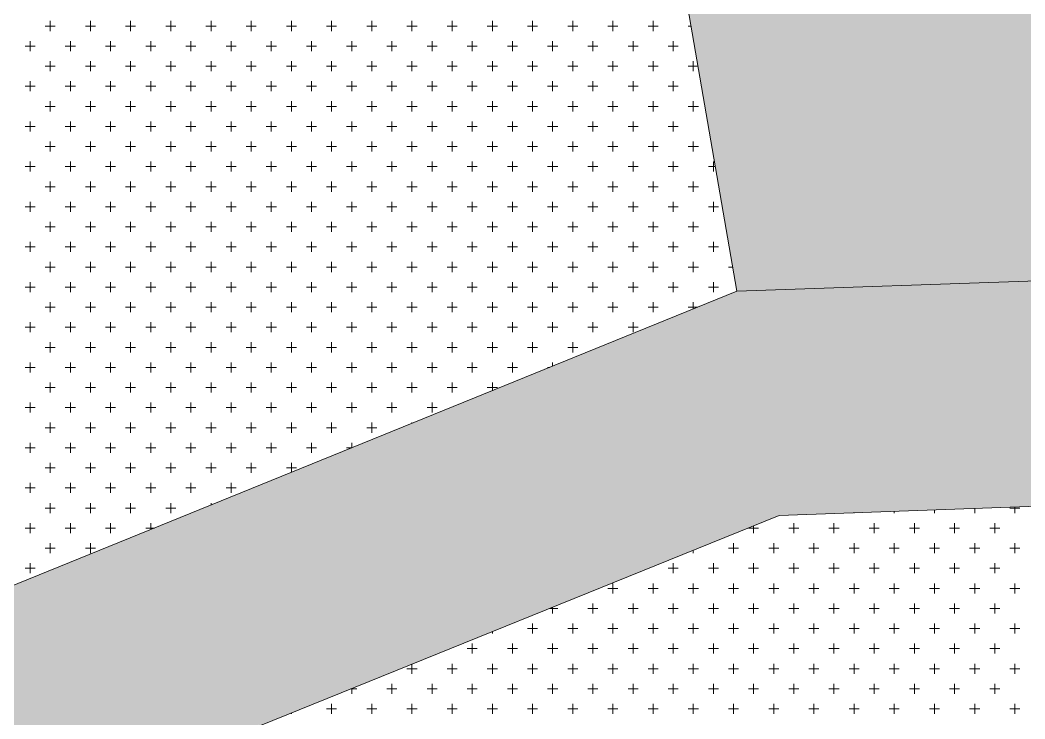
# Model space of a CAD drawing. Header units: metres. Extents: x 476631 to 477421, y 4483749 to 4484052.
# Drawn here: x 477007.4 to 477039.15, y 4483958.2 to 4483980.3 of the extents above; entities that cross this region are included whole.
import ezdxf

# ---------------------------------------------------------------- set-up
doc = ezdxf.new("R2010")
doc.units = ezdxf.units.M
for name, color, linetype, lineweight in [('M2', 1, 'Continuous', 25), ('PL_PARK', 97, 'Continuous', 0), ('serbest', 10, 'Continuous', 0), ('TK_PARSEL', 1, 'Continuous', 0)]:
    doc.layers.add(name, color=color, linetype=linetype, lineweight=lineweight)

msp = doc.modelspace()

# ---------------------------------------------------------------- hatches: boundary and pattern name
at = {"layer": 'M2', "true_color": 0x636466}
h = msp.add_hatch(color=251, dxfattribs=at)
h.dxf.hatch_style = 1
h.paths.add_polyline_path([(477031.384, 4483964.635), (477031.844, 4483964.821), (477030.046, 4483971.722), (476987.383, 4483954.37), (476978.377, 4483951.865), (476979.215, 4483944.832), (476981.257, 4483945.4), (476989.647, 4483947.735), (476992.703, 4483948.977), (477003.816, 4483953.497), (477014.913, 4483958.01), (477014.929, 4483958.017), (477014.944, 4483957.978)])
at = {"layer": 'serbest'}
h = msp.add_hatch(color=2, dxfattribs=at)
h.dxf.hatch_style = 1
h.paths.add_polyline_path([(477041.219, 4483996.02), (477025.988, 4483995.208), (477030.045, 4483971.722), (477042.04, 4483972.136)])
at = {"layer": 'serbest', "true_color": 0x636466}
h = msp.add_hatch(color=251, dxfattribs=at)
h.dxf.hatch_style = 1
h.paths.add_polyline_path([(477094.763, 4483973.947), (477090.012, 4483973.784), (477078.019, 4483973.371), (477066.026, 4483972.959), (477054.033, 4483972.546), (477042.04, 4483972.134), (477030.046, 4483971.722), (477031.844, 4483964.821), (477031.384, 4483964.635), (477092.721, 4483966.873)])

# ---------------------------------------------------------------- linework, layer by layer
at = {"layer": 'PL_PARK', "color": 3}
for p, q in [((477025.988, 4483995.208), (477030.045, 4483971.722)), ((477030.045, 4483971.722), (476987.383, 4483954.37)), ((477031.384, 4483964.635), (477092.721, 4483966.873)), ((477014.944, 4483957.978), (477031.384, 4483964.635))]:
    msp.add_line(p, q, dxfattribs=at)
at = {"layer": 'PL_PARK', "color": 3, "linetype": 'Continuous'}
for p, q in [((477008.19, 4483980.11), (477008.508, 4483980.11)), ((477008.349, 4483979.951), (477008.349, 4483980.269)), ((477009.46, 4483980.11), (477009.778, 4483980.11)), ((477009.619, 4483979.951), (477009.619, 4483980.269)), ((477010.73, 4483980.11), (477011.048, 4483980.11)), ((477010.889, 4483979.951), (477010.889, 4483980.269)), ((477012, 4483980.11), (477012.318, 4483980.11)), ((477012.159, 4483979.951), (477012.159, 4483980.269)), ((477013.27, 4483980.11), (477013.588, 4483980.11)), ((477013.429, 4483979.951), (477013.429, 4483980.269)), ((477014.54, 4483980.11), (477014.858, 4483980.11)), ((477014.699, 4483979.951), (477014.699, 4483980.269)), ((477015.81, 4483980.11), (477016.128, 4483980.11)), ((477015.969, 4483979.951), (477015.969, 4483980.269)), ((477017.08, 4483980.11), (477017.398, 4483980.11)), ((477017.239, 4483979.951), (477017.239, 4483980.269)), ((477018.35, 4483980.11), (477018.668, 4483980.11)), ((477018.509, 4483979.951), (477018.509, 4483980.269)), ((477019.62, 4483980.11), (477019.938, 4483980.11)), ((477019.779, 4483979.951), (477019.779, 4483980.269)), ((477020.89, 4483980.11), (477021.208, 4483980.11)), ((477021.049, 4483979.951), (477021.049, 4483980.269)), ((477022.16, 4483980.11), (477022.478, 4483980.11)), ((477022.319, 4483979.951), (477022.319, 4483980.269)), ((477023.43, 4483980.11), (477023.748, 4483980.11)), ((477023.589, 4483979.951), (477023.589, 4483980.269)), ((477024.7, 4483980.11), (477025.018, 4483980.11)), ((477024.859, 4483979.951), (477024.859, 4483980.269)), ((477025.97, 4483980.11), (477026.287, 4483980.11)), ((477026.129, 4483979.951), (477026.129, 4483980.269)), ((477027.24, 4483980.11), (477027.558, 4483980.11)), ((477027.399, 4483979.951), (477027.399, 4483980.269)), ((477028.51, 4483980.11), (477028.596, 4483980.11)), ((477007.714, 4483979.316), (477007.714, 4483979.634)), ((477008.984, 4483979.316), (477008.984, 4483979.634)), ((477010.254, 4483979.316), (477010.254, 4483979.634)), ((477011.524, 4483979.316), (477011.524, 4483979.634)), ((477012.794, 4483979.316), (477012.794, 4483979.634)), ((477014.064, 4483979.316), (477014.064, 4483979.634)), ((477015.334, 4483979.316), (477015.334, 4483979.634)), ((477016.604, 4483979.316), (477016.604, 4483979.634)), ((477017.874, 4483979.316), (477017.874, 4483979.634)), ((477019.144, 4483979.316), (477019.144, 4483979.634)), ((477020.414, 4483979.316), (477020.414, 4483979.634)), ((477021.684, 4483979.316), (477021.684, 4483979.634)), ((477022.954, 4483979.316), (477022.954, 4483979.634)), ((477024.224, 4483979.316), (477024.224, 4483979.634)), ((477025.494, 4483979.316), (477025.494, 4483979.634)), ((477026.764, 4483979.316), (477026.764, 4483979.634)), ((477028.034, 4483979.316), (477028.034, 4483979.634)), ((477007.555, 4483979.475), (477007.873, 4483979.475)), ((477008.825, 4483979.475), (477009.143, 4483979.475)), ((477010.095, 4483979.475), (477010.413, 4483979.475)), ((477011.365, 4483979.475), (477011.683, 4483979.475)), ((477012.635, 4483979.475), (477012.953, 4483979.475)), ((477013.905, 4483979.475), (477014.223, 4483979.475)), ((477015.175, 4483979.475), (477015.493, 4483979.475)), ((477016.445, 4483979.475), (477016.763, 4483979.475)), ((477017.715, 4483979.475), (477018.033, 4483979.475)), ((477018.985, 4483979.475), (477019.303, 4483979.475)), ((477020.255, 4483979.475), (477020.573, 4483979.475)), ((477021.525, 4483979.475), (477021.843, 4483979.475)), ((477022.795, 4483979.475), (477023.112, 4483979.475)), ((477024.065, 4483979.475), (477024.383, 4483979.475)), ((477025.335, 4483979.475), (477025.653, 4483979.475)), ((477026.605, 4483979.475), (477026.922, 4483979.475)), ((477027.875, 4483979.475), (477028.193, 4483979.475)), ((477008.19, 4483978.84), (477008.508, 4483978.84)), ((477008.349, 4483978.681), (477008.349, 4483978.999)), ((477009.46, 4483978.84), (477009.778, 4483978.84)), ((477009.619, 4483978.681), (477009.619, 4483978.999)), ((477010.73, 4483978.84), (477011.048, 4483978.84)), ((477010.889, 4483978.681), (477010.889, 4483978.999)), ((477012, 4483978.84), (477012.318, 4483978.84)), ((477012.159, 4483978.681), (477012.159, 4483978.999)), ((477013.27, 4483978.84), (477013.588, 4483978.84)), ((477013.429, 4483978.681), (477013.429, 4483978.999)), ((477014.54, 4483978.84), (477014.858, 4483978.84)), ((477014.699, 4483978.681), (477014.699, 4483978.999)), ((477015.81, 4483978.84), (477016.128, 4483978.84)), ((477015.969, 4483978.681), (477015.969, 4483978.999)), ((477017.08, 4483978.84), (477017.398, 4483978.84)), ((477017.239, 4483978.681), (477017.239, 4483978.999)), ((477018.35, 4483978.84), (477018.668, 4483978.84)), ((477018.509, 4483978.681), (477018.509, 4483978.999)), ((477019.62, 4483978.84), (477019.938, 4483978.84)), ((477019.779, 4483978.681), (477019.779, 4483978.999)), ((477020.89, 4483978.84), (477021.208, 4483978.84)), ((477021.049, 4483978.681), (477021.049, 4483978.999)), ((477022.16, 4483978.84), (477022.478, 4483978.84)), ((477022.319, 4483978.681), (477022.319, 4483978.999)), ((477023.43, 4483978.84), (477023.748, 4483978.84)), ((477023.589, 4483978.681), (477023.589, 4483978.999)), ((477024.7, 4483978.84), (477025.018, 4483978.84)), ((477024.859, 4483978.681), (477024.859, 4483978.999)), ((477025.97, 4483978.84), (477026.287, 4483978.84)), ((477026.129, 4483978.681), (477026.129, 4483978.999)), ((477027.24, 4483978.84), (477027.558, 4483978.84)), ((477027.399, 4483978.681), (477027.399, 4483978.999)), ((477028.51, 4483978.84), (477028.816, 4483978.84)), ((477028.669, 4483978.681), (477028.669, 4483978.999)), ((477007.555, 4483978.205), (477007.873, 4483978.205)), ((477007.714, 4483978.046), (477007.714, 4483978.364)), ((477008.825, 4483978.205), (477009.143, 4483978.205)), ((477008.984, 4483978.046), (477008.984, 4483978.364)), ((477010.095, 4483978.205), (477010.413, 4483978.205)), ((477010.254, 4483978.046), (477010.254, 4483978.364)), ((477011.365, 4483978.205), (477011.683, 4483978.205)), ((477011.524, 4483978.046), (477011.524, 4483978.364)), ((477012.635, 4483978.205), (477012.953, 4483978.205)), ((477012.794, 4483978.046), (477012.794, 4483978.364)), ((477013.905, 4483978.205), (477014.223, 4483978.205)), ((477014.064, 4483978.046), (477014.064, 4483978.364)), ((477015.175, 4483978.205), (477015.493, 4483978.205)), ((477015.334, 4483978.046), (477015.334, 4483978.364)), ((477016.445, 4483978.205), (477016.763, 4483978.205)), ((477016.604, 4483978.046), (477016.604, 4483978.364)), ((477017.715, 4483978.205), (477018.033, 4483978.205)), ((477017.874, 4483978.046), (477017.874, 4483978.364)), ((477018.985, 4483978.205), (477019.303, 4483978.205)), ((477019.144, 4483978.046), (477019.144, 4483978.364)), ((477020.255, 4483978.205), (477020.573, 4483978.205)), ((477020.414, 4483978.046), (477020.414, 4483978.364)), ((477021.525, 4483978.205), (477021.843, 4483978.205)), ((477021.684, 4483978.046), (477021.684, 4483978.364)), ((477022.795, 4483978.205), (477023.112, 4483978.205)), ((477022.954, 4483978.046), (477022.954, 4483978.364)), ((477024.065, 4483978.205), (477024.383, 4483978.205)), ((477024.224, 4483978.046), (477024.224, 4483978.364)), ((477025.335, 4483978.205), (477025.653, 4483978.205)), ((477025.494, 4483978.046), (477025.494, 4483978.364)), ((477026.605, 4483978.205), (477026.922, 4483978.205)), ((477026.764, 4483978.046), (477026.764, 4483978.364)), ((477027.875, 4483978.205), (477028.193, 4483978.205)), ((477028.034, 4483978.046), (477028.034, 4483978.364)), ((477008.19, 4483977.57), (477008.508, 4483977.57)), ((477008.349, 4483977.411), (477008.349, 4483977.729)), ((477009.46, 4483977.57), (477009.778, 4483977.57)), ((477009.619, 4483977.411), (477009.619, 4483977.729)), ((477010.73, 4483977.57), (477011.048, 4483977.57)), ((477010.889, 4483977.411), (477010.889, 4483977.729)), ((477012, 4483977.57), (477012.318, 4483977.57)), ((477012.159, 4483977.411), (477012.159, 4483977.729)), ((477013.27, 4483977.57), (477013.588, 4483977.57)), ((477013.429, 4483977.411), (477013.429, 4483977.729)), ((477014.54, 4483977.57), (477014.858, 4483977.57)), ((477014.699, 4483977.411), (477014.699, 4483977.729)), ((477015.81, 4483977.57), (477016.128, 4483977.57)), ((477015.969, 4483977.411), (477015.969, 4483977.729)), ((477017.08, 4483977.57), (477017.398, 4483977.57)), ((477017.239, 4483977.411), (477017.239, 4483977.729)), ((477018.35, 4483977.57), (477018.668, 4483977.57)), ((477018.509, 4483977.411), (477018.509, 4483977.729)), ((477019.62, 4483977.57), (477019.938, 4483977.57)), ((477019.779, 4483977.411), (477019.779, 4483977.729)), ((477020.89, 4483977.57), (477021.208, 4483977.57)), ((477021.049, 4483977.411), (477021.049, 4483977.729)), ((477022.16, 4483977.57), (477022.478, 4483977.57)), ((477022.319, 4483977.411), (477022.319, 4483977.729)), ((477023.43, 4483977.57), (477023.748, 4483977.57)), ((477023.589, 4483977.411), (477023.589, 4483977.729)), ((477024.7, 4483977.57), (477025.018, 4483977.57)), ((477024.859, 4483977.411), (477024.859, 4483977.729)), ((477025.97, 4483977.57), (477026.287, 4483977.57)), ((477026.129, 4483977.411), (477026.129, 4483977.729)), ((477027.24, 4483977.57), (477027.558, 4483977.57)), ((477027.399, 4483977.411), (477027.399, 4483977.729)), ((477028.51, 4483977.57), (477028.828, 4483977.57)), ((477028.669, 4483977.411), (477028.669, 4483977.729)), ((477007.555, 4483976.935), (477007.873, 4483976.935)), ((477007.714, 4483976.776), (477007.714, 4483977.094)), ((477008.825, 4483976.935), (477009.143, 4483976.935)), ((477008.984, 4483976.776), (477008.984, 4483977.094)), ((477010.095, 4483976.935), (477010.413, 4483976.935)), ((477010.254, 4483976.776), (477010.254, 4483977.094)), ((477011.365, 4483976.935), (477011.683, 4483976.935)), ((477011.524, 4483976.776), (477011.524, 4483977.094)), ((477012.635, 4483976.935), (477012.953, 4483976.935)), ((477012.794, 4483976.776), (477012.794, 4483977.094)), ((477013.905, 4483976.935), (477014.223, 4483976.935)), ((477014.064, 4483976.776), (477014.064, 4483977.094)), ((477015.175, 4483976.935), (477015.493, 4483976.935)), ((477015.334, 4483976.776), (477015.334, 4483977.094)), ((477016.445, 4483976.935), (477016.763, 4483976.935)), ((477016.604, 4483976.776), (477016.604, 4483977.094)), ((477017.715, 4483976.935), (477018.033, 4483976.935)), ((477017.874, 4483976.776), (477017.874, 4483977.094)), ((477018.985, 4483976.935), (477019.303, 4483976.935)), ((477019.144, 4483976.776), (477019.144, 4483977.094)), ((477020.255, 4483976.935), (477020.573, 4483976.935)), ((477020.414, 4483976.776), (477020.414, 4483977.094)), ((477021.525, 4483976.935), (477021.843, 4483976.935)), ((477021.684, 4483976.776), (477021.684, 4483977.094)), ((477022.795, 4483976.935), (477023.112, 4483976.935)), ((477022.954, 4483976.776), (477022.954, 4483977.094)), ((477024.065, 4483976.935), (477024.383, 4483976.935)), ((477024.224, 4483976.776), (477024.224, 4483977.094)), ((477025.335, 4483976.935), (477025.653, 4483976.935)), ((477025.494, 4483976.776), (477025.494, 4483977.094)), ((477026.605, 4483976.935), (477026.922, 4483976.935)), ((477026.764, 4483976.776), (477026.764, 4483977.094)), ((477027.875, 4483976.935), (477028.193, 4483976.935)), ((477028.034, 4483976.776), (477028.034, 4483977.094)), ((477008.19, 4483976.3), (477008.508, 4483976.3)), ((477008.349, 4483976.141), (477008.349, 4483976.459)), ((477009.46, 4483976.3), (477009.778, 4483976.3)), ((477009.619, 4483976.141), (477009.619, 4483976.459)), ((477010.73, 4483976.3), (477011.048, 4483976.3)), ((477010.889, 4483976.141), (477010.889, 4483976.459)), ((477012, 4483976.3), (477012.318, 4483976.3)), ((477012.159, 4483976.141), (477012.159, 4483976.459)), ((477013.27, 4483976.3), (477013.588, 4483976.3)), ((477013.429, 4483976.141), (477013.429, 4483976.459)), ((477014.54, 4483976.3), (477014.858, 4483976.3)), ((477014.699, 4483976.141), (477014.699, 4483976.459)), ((477015.81, 4483976.3), (477016.128, 4483976.3)), ((477015.969, 4483976.141), (477015.969, 4483976.459)), ((477017.08, 4483976.3), (477017.398, 4483976.3)), ((477017.239, 4483976.141), (477017.239, 4483976.459)), ((477018.35, 4483976.3), (477018.668, 4483976.3)), ((477018.509, 4483976.141), (477018.509, 4483976.459)), ((477019.62, 4483976.3), (477019.938, 4483976.3)), ((477019.779, 4483976.141), (477019.779, 4483976.459)), ((477020.89, 4483976.3), (477021.208, 4483976.3)), ((477021.049, 4483976.141), (477021.049, 4483976.459)), ((477022.16, 4483976.3), (477022.478, 4483976.3)), ((477022.319, 4483976.141), (477022.319, 4483976.459)), ((477023.43, 4483976.3), (477023.748, 4483976.3)), ((477023.589, 4483976.141), (477023.589, 4483976.459)), ((477024.7, 4483976.3), (477025.018, 4483976.3)), ((477024.859, 4483976.141), (477024.859, 4483976.459)), ((477025.97, 4483976.3), (477026.287, 4483976.3)), ((477026.129, 4483976.141), (477026.129, 4483976.459)), ((477027.24, 4483976.3), (477027.558, 4483976.3)), ((477027.399, 4483976.141), (477027.399, 4483976.459)), ((477028.51, 4483976.3), (477028.828, 4483976.3)), ((477028.669, 4483976.141), (477028.669, 4483976.459)), ((477007.555, 4483975.665), (477007.873, 4483975.665)), ((477007.714, 4483975.506), (477007.714, 4483975.824)), ((477008.825, 4483975.665), (477009.143, 4483975.665)), ((477008.984, 4483975.506), (477008.984, 4483975.824)), ((477010.095, 4483975.665), (477010.413, 4483975.665)), ((477010.254, 4483975.506), (477010.254, 4483975.824)), ((477011.365, 4483975.665), (477011.683, 4483975.665)), ((477011.524, 4483975.506), (477011.524, 4483975.824)), ((477012.635, 4483975.665), (477012.953, 4483975.665)), ((477012.794, 4483975.506), (477012.794, 4483975.824)), ((477013.905, 4483975.665), (477014.223, 4483975.665)), ((477014.064, 4483975.506), (477014.064, 4483975.824)), ((477015.175, 4483975.665), (477015.493, 4483975.665)), ((477015.334, 4483975.506), (477015.334, 4483975.824)), ((477016.445, 4483975.665), (477016.763, 4483975.665)), ((477016.604, 4483975.506), (477016.604, 4483975.824)), ((477017.715, 4483975.665), (477018.033, 4483975.665)), ((477017.874, 4483975.506), (477017.874, 4483975.824)), ((477018.985, 4483975.665), (477019.303, 4483975.665)), ((477019.144, 4483975.506), (477019.144, 4483975.824)), ((477020.255, 4483975.665), (477020.573, 4483975.665)), ((477020.414, 4483975.506), (477020.414, 4483975.824)), ((477021.525, 4483975.665), (477021.843, 4483975.665)), ((477021.684, 4483975.506), (477021.684, 4483975.824)), ((477022.795, 4483975.665), (477023.112, 4483975.665)), ((477022.954, 4483975.506), (477022.954, 4483975.824)), ((477024.065, 4483975.665), (477024.383, 4483975.665)), ((477024.224, 4483975.506), (477024.224, 4483975.824)), ((477025.335, 4483975.665), (477025.653, 4483975.665)), ((477025.494, 4483975.506), (477025.494, 4483975.824)), ((477026.605, 4483975.665), (477026.922, 4483975.665)), ((477026.764, 4483975.506), (477026.764, 4483975.824)), ((477027.875, 4483975.665), (477028.193, 4483975.665)), ((477028.034, 4483975.506), (477028.034, 4483975.824)), ((477029.145, 4483975.665), (477029.364, 4483975.665)), ((477029.304, 4483975.506), (477029.304, 4483975.824)), ((477008.19, 4483975.03), (477008.508, 4483975.03)), ((477008.349, 4483974.871), (477008.349, 4483975.189)), ((477009.46, 4483975.03), (477009.778, 4483975.03)), ((477009.619, 4483974.871), (477009.619, 4483975.189)), ((477010.73, 4483975.03), (477011.048, 4483975.03)), ((477010.889, 4483974.871), (477010.889, 4483975.189)), ((477012, 4483975.03), (477012.318, 4483975.03)), ((477012.159, 4483974.871), (477012.159, 4483975.189)), ((477013.27, 4483975.03), (477013.588, 4483975.03)), ((477013.429, 4483974.871), (477013.429, 4483975.189)), ((477014.54, 4483975.03), (477014.858, 4483975.03)), ((477014.699, 4483974.871), (477014.699, 4483975.189)), ((477015.81, 4483975.03), (477016.128, 4483975.03)), ((477015.969, 4483974.871), (477015.969, 4483975.189)), ((477017.08, 4483975.03), (477017.398, 4483975.03)), ((477017.239, 4483974.871), (477017.239, 4483975.189)), ((477018.35, 4483975.03), (477018.668, 4483975.03)), ((477018.509, 4483974.871), (477018.509, 4483975.189)), ((477019.62, 4483975.03), (477019.938, 4483975.03)), ((477019.779, 4483974.871), (477019.779, 4483975.189)), ((477020.89, 4483975.03), (477021.208, 4483975.03)), ((477021.049, 4483974.871), (477021.049, 4483975.189)), ((477022.16, 4483975.03), (477022.478, 4483975.03)), ((477022.319, 4483974.871), (477022.319, 4483975.189)), ((477023.43, 4483975.03), (477023.748, 4483975.03)), ((477023.589, 4483974.871), (477023.589, 4483975.189)), ((477024.7, 4483975.03), (477025.018, 4483975.03)), ((477024.859, 4483974.871), (477024.859, 4483975.189)), ((477025.97, 4483975.03), (477026.287, 4483975.03)), ((477026.129, 4483974.871), (477026.129, 4483975.189)), ((477027.24, 4483975.03), (477027.558, 4483975.03)), ((477027.399, 4483974.871), (477027.399, 4483975.189)), ((477028.51, 4483975.03), (477028.828, 4483975.03)), ((477028.669, 4483974.871), (477028.669, 4483975.189)), ((477007.714, 4483974.236), (477007.714, 4483974.554)), ((477008.984, 4483974.236), (477008.984, 4483974.554)), ((477010.254, 4483974.236), (477010.254, 4483974.554)), ((477011.524, 4483974.236), (477011.524, 4483974.554)), ((477012.794, 4483974.236), (477012.794, 4483974.554)), ((477014.064, 4483974.236), (477014.064, 4483974.554)), ((477015.334, 4483974.236), (477015.334, 4483974.554)), ((477016.604, 4483974.236), (477016.604, 4483974.554)), ((477017.874, 4483974.236), (477017.874, 4483974.554)), ((477019.144, 4483974.236), (477019.144, 4483974.554)), ((477020.414, 4483974.236), (477020.414, 4483974.554)), ((477021.684, 4483974.236), (477021.684, 4483974.554)), ((477022.954, 4483974.236), (477022.954, 4483974.554)), ((477024.224, 4483974.236), (477024.224, 4483974.554)), ((477025.494, 4483974.236), (477025.494, 4483974.554)), ((477026.764, 4483974.236), (477026.764, 4483974.554)), ((477028.034, 4483974.236), (477028.034, 4483974.554)), ((477029.304, 4483974.236), (477029.304, 4483974.554)), ((477007.555, 4483974.395), (477007.873, 4483974.395)), ((477008.825, 4483974.395), (477009.143, 4483974.395)), ((477010.095, 4483974.395), (477010.413, 4483974.395)), ((477011.365, 4483974.395), (477011.683, 4483974.395)), ((477012.635, 4483974.395), (477012.953, 4483974.395)), ((477013.905, 4483974.395), (477014.223, 4483974.395)), ((477015.175, 4483974.395), (477015.493, 4483974.395)), ((477016.445, 4483974.395), (477016.763, 4483974.395)), ((477017.715, 4483974.395), (477018.033, 4483974.395)), ((477018.985, 4483974.395), (477019.303, 4483974.395)), ((477020.255, 4483974.395), (477020.573, 4483974.395)), ((477021.525, 4483974.395), (477021.843, 4483974.395)), ((477022.795, 4483974.395), (477023.112, 4483974.395)), ((477024.065, 4483974.395), (477024.383, 4483974.395)), ((477025.335, 4483974.395), (477025.653, 4483974.395)), ((477026.605, 4483974.395), (477026.922, 4483974.395)), ((477027.875, 4483974.395), (477028.193, 4483974.395)), ((477029.145, 4483974.395), (477029.463, 4483974.395)), ((477008.19, 4483973.76), (477008.508, 4483973.76)), ((477008.349, 4483973.601), (477008.349, 4483973.919)), ((477009.46, 4483973.76), (477009.778, 4483973.76)), ((477009.619, 4483973.601), (477009.619, 4483973.919)), ((477010.73, 4483973.76), (477011.048, 4483973.76)), ((477010.889, 4483973.601), (477010.889, 4483973.919)), ((477012, 4483973.76), (477012.318, 4483973.76)), ((477012.159, 4483973.601), (477012.159, 4483973.919)), ((477013.27, 4483973.76), (477013.588, 4483973.76)), ((477013.429, 4483973.601), (477013.429, 4483973.919)), ((477014.54, 4483973.76), (477014.858, 4483973.76)), ((477014.699, 4483973.601), (477014.699, 4483973.919)), ((477015.81, 4483973.76), (477016.128, 4483973.76)), ((477015.969, 4483973.601), (477015.969, 4483973.919)), ((477017.08, 4483973.76), (477017.398, 4483973.76)), ((477017.239, 4483973.601), (477017.239, 4483973.919)), ((477018.35, 4483973.76), (477018.668, 4483973.76)), ((477018.509, 4483973.601), (477018.509, 4483973.919)), ((477019.62, 4483973.76), (477019.938, 4483973.76)), ((477019.779, 4483973.601), (477019.779, 4483973.919)), ((477020.89, 4483973.76), (477021.208, 4483973.76)), ((477021.049, 4483973.601), (477021.049, 4483973.919)), ((477022.16, 4483973.76), (477022.478, 4483973.76)), ((477022.319, 4483973.601), (477022.319, 4483973.919)), ((477023.43, 4483973.76), (477023.748, 4483973.76)), ((477023.589, 4483973.601), (477023.589, 4483973.919)), ((477024.7, 4483973.76), (477025.018, 4483973.76)), ((477024.859, 4483973.601), (477024.859, 4483973.919)), ((477025.97, 4483973.76), (477026.287, 4483973.76)), ((477026.129, 4483973.601), (477026.129, 4483973.919)), ((477027.24, 4483973.76), (477027.558, 4483973.76)), ((477027.399, 4483973.601), (477027.399, 4483973.919)), ((477028.51, 4483973.76), (477028.828, 4483973.76)), ((477028.669, 4483973.601), (477028.669, 4483973.919)), ((477007.555, 4483973.125), (477007.873, 4483973.125)), ((477007.714, 4483972.966), (477007.714, 4483973.284)), ((477008.825, 4483973.125), (477009.143, 4483973.125)), ((477008.984, 4483972.966), (477008.984, 4483973.284)), ((477010.095, 4483973.125), (477010.413, 4483973.125)), ((477010.254, 4483972.966), (477010.254, 4483973.284)), ((477011.365, 4483973.125), (477011.683, 4483973.125)), ((477011.524, 4483972.966), (477011.524, 4483973.284)), ((477012.635, 4483973.125), (477012.953, 4483973.125)), ((477012.794, 4483972.966), (477012.794, 4483973.284)), ((477013.905, 4483973.125), (477014.223, 4483973.125)), ((477014.064, 4483972.966), (477014.064, 4483973.284)), ((477015.175, 4483973.125), (477015.493, 4483973.125)), ((477015.334, 4483972.966), (477015.334, 4483973.284)), ((477016.445, 4483973.125), (477016.763, 4483973.125)), ((477016.604, 4483972.966), (477016.604, 4483973.284)), ((477017.715, 4483973.125), (477018.033, 4483973.125)), ((477017.874, 4483972.966), (477017.874, 4483973.284)), ((477018.985, 4483973.125), (477019.303, 4483973.125)), ((477019.144, 4483972.966), (477019.144, 4483973.284)), ((477020.255, 4483973.125), (477020.573, 4483973.125)), ((477020.414, 4483972.966), (477020.414, 4483973.284)), ((477021.525, 4483973.125), (477021.843, 4483973.125)), ((477021.684, 4483972.966), (477021.684, 4483973.284)), ((477022.795, 4483973.125), (477023.112, 4483973.125)), ((477022.954, 4483972.966), (477022.954, 4483973.284)), ((477024.065, 4483973.125), (477024.383, 4483973.125)), ((477024.224, 4483972.966), (477024.224, 4483973.284)), ((477025.335, 4483973.125), (477025.653, 4483973.125)), ((477025.494, 4483972.966), (477025.494, 4483973.284)), ((477026.605, 4483973.125), (477026.922, 4483973.125)), ((477026.764, 4483972.966), (477026.764, 4483973.284)), ((477027.875, 4483973.125), (477028.193, 4483973.125)), ((477028.034, 4483972.966), (477028.034, 4483973.284)), ((477029.145, 4483973.125), (477029.463, 4483973.125)), ((477029.304, 4483972.966), (477029.304, 4483973.284)), ((477008.19, 4483972.49), (477008.508, 4483972.49)), ((477008.349, 4483972.331), (477008.349, 4483972.649)), ((477009.46, 4483972.49), (477009.778, 4483972.49)), ((477009.619, 4483972.331), (477009.619, 4483972.649)), ((477010.73, 4483972.49), (477011.048, 4483972.49)), ((477010.889, 4483972.331), (477010.889, 4483972.649)), ((477012, 4483972.49), (477012.318, 4483972.49)), ((477012.159, 4483972.331), (477012.159, 4483972.649)), ((477013.27, 4483972.49), (477013.588, 4483972.49)), ((477013.429, 4483972.331), (477013.429, 4483972.649)), ((477014.54, 4483972.49), (477014.858, 4483972.49)), ((477014.699, 4483972.331), (477014.699, 4483972.649)), ((477015.81, 4483972.49), (477016.128, 4483972.49)), ((477015.969, 4483972.331), (477015.969, 4483972.649)), ((477017.08, 4483972.49), (477017.398, 4483972.49)), ((477017.239, 4483972.331), (477017.239, 4483972.649)), ((477018.35, 4483972.49), (477018.668, 4483972.49)), ((477018.509, 4483972.331), (477018.509, 4483972.649)), ((477019.62, 4483972.49), (477019.938, 4483972.49)), ((477019.779, 4483972.331), (477019.779, 4483972.649)), ((477020.89, 4483972.49), (477021.208, 4483972.49)), ((477021.049, 4483972.331), (477021.049, 4483972.649)), ((477022.16, 4483972.49), (477022.478, 4483972.49)), ((477022.319, 4483972.331), (477022.319, 4483972.649)), ((477023.43, 4483972.49), (477023.748, 4483972.49)), ((477023.589, 4483972.331), (477023.589, 4483972.649)), ((477024.7, 4483972.49), (477025.018, 4483972.49)), ((477024.859, 4483972.331), (477024.859, 4483972.649)), ((477025.97, 4483972.49), (477026.287, 4483972.49)), ((477026.129, 4483972.331), (477026.129, 4483972.649)), ((477027.24, 4483972.49), (477027.558, 4483972.49)), ((477027.399, 4483972.331), (477027.399, 4483972.649)), ((477028.51, 4483972.49), (477028.828, 4483972.49)), ((477028.669, 4483972.331), (477028.669, 4483972.649)), ((477029.78, 4483972.49), (477029.913, 4483972.49)), ((477029.939, 4483972.331), (477029.939, 4483972.339)), ((477007.555, 4483971.855), (477007.873, 4483971.855)), ((477007.714, 4483971.696), (477007.714, 4483972.014)), ((477008.825, 4483971.855), (477009.143, 4483971.855)), ((477008.984, 4483971.696), (477008.984, 4483972.014)), ((477010.095, 4483971.855), (477010.413, 4483971.855)), ((477010.254, 4483971.696), (477010.254, 4483972.014)), ((477011.365, 4483971.855), (477011.683, 4483971.855)), ((477011.524, 4483971.696), (477011.524, 4483972.014)), ((477012.635, 4483971.855), (477012.953, 4483971.855)), ((477012.794, 4483971.696), (477012.794, 4483972.014)), ((477013.905, 4483971.855), (477014.223, 4483971.855)), ((477014.064, 4483971.696), (477014.064, 4483972.014)), ((477015.175, 4483971.855), (477015.493, 4483971.855)), ((477015.334, 4483971.696), (477015.334, 4483972.014)), ((477016.445, 4483971.855), (477016.763, 4483971.855)), ((477016.604, 4483971.696), (477016.604, 4483972.014)), ((477017.715, 4483971.855), (477018.033, 4483971.855)), ((477017.874, 4483971.696), (477017.874, 4483972.014)), ((477018.985, 4483971.855), (477019.303, 4483971.855)), ((477019.144, 4483971.696), (477019.144, 4483972.014)), ((477020.255, 4483971.855), (477020.573, 4483971.855)), ((477020.414, 4483971.696), (477020.414, 4483972.014)), ((477021.525, 4483971.855), (477021.843, 4483971.855)), ((477021.684, 4483971.696), (477021.684, 4483972.014)), ((477022.795, 4483971.855), (477023.112, 4483971.855)), ((477022.954, 4483971.696), (477022.954, 4483972.014)), ((477024.065, 4483971.855), (477024.383, 4483971.855)), ((477024.224, 4483971.696), (477024.224, 4483972.014)), ((477025.335, 4483971.855), (477025.653, 4483971.855)), ((477025.494, 4483971.696), (477025.494, 4483972.014)), ((477026.605, 4483971.855), (477026.922, 4483971.855)), ((477026.764, 4483971.696), (477026.764, 4483972.014)), ((477027.875, 4483971.855), (477028.193, 4483971.855)), ((477028.034, 4483971.696), (477028.034, 4483972.014)), ((477029.145, 4483971.855), (477029.463, 4483971.855)), ((477029.304, 4483971.696), (477029.304, 4483972.014)), ((477008.349, 4483971.061), (477008.349, 4483971.379)), ((477009.619, 4483971.061), (477009.619, 4483971.379)), ((477010.889, 4483971.061), (477010.889, 4483971.379)), ((477012.159, 4483971.061), (477012.159, 4483971.379)), ((477013.429, 4483971.061), (477013.429, 4483971.379)), ((477014.699, 4483971.061), (477014.699, 4483971.379)), ((477015.969, 4483971.061), (477015.969, 4483971.379)), ((477017.239, 4483971.061), (477017.239, 4483971.379)), ((477018.509, 4483971.061), (477018.509, 4483971.379)), ((477019.779, 4483971.061), (477019.779, 4483971.379)), ((477021.049, 4483971.061), (477021.049, 4483971.379)), ((477022.319, 4483971.061), (477022.319, 4483971.379)), ((477023.589, 4483971.061), (477023.589, 4483971.379)), ((477024.859, 4483971.061), (477024.859, 4483971.379)), ((477026.129, 4483971.061), (477026.129, 4483971.379)), ((477027.399, 4483971.061), (477027.399, 4483971.379)), ((477028.669, 4483971.162), (477028.669, 4483971.379)), ((477008.19, 4483971.22), (477008.508, 4483971.22)), ((477009.46, 4483971.22), (477009.778, 4483971.22)), ((477010.73, 4483971.22), (477011.048, 4483971.22)), ((477012, 4483971.22), (477012.318, 4483971.22)), ((477013.27, 4483971.22), (477013.588, 4483971.22)), ((477014.54, 4483971.22), (477014.858, 4483971.22)), ((477015.81, 4483971.22), (477016.128, 4483971.22)), ((477017.08, 4483971.22), (477017.398, 4483971.22)), ((477018.35, 4483971.22), (477018.668, 4483971.22)), ((477019.62, 4483971.22), (477019.938, 4483971.22)), ((477020.89, 4483971.22), (477021.208, 4483971.22)), ((477022.16, 4483971.22), (477022.478, 4483971.22)), ((477023.43, 4483971.22), (477023.748, 4483971.22)), ((477024.7, 4483971.22), (477025.018, 4483971.22)), ((477025.97, 4483971.22), (477026.287, 4483971.22)), ((477027.24, 4483971.22), (477027.558, 4483971.22)), ((477028.51, 4483971.22), (477028.812, 4483971.22)), ((477007.555, 4483970.585), (477007.873, 4483970.585)), ((477007.714, 4483970.426), (477007.714, 4483970.744)), ((477008.825, 4483970.585), (477009.143, 4483970.585)), ((477008.984, 4483970.426), (477008.984, 4483970.744)), ((477010.095, 4483970.585), (477010.413, 4483970.585)), ((477010.254, 4483970.426), (477010.254, 4483970.744)), ((477011.365, 4483970.585), (477011.683, 4483970.585)), ((477011.524, 4483970.426), (477011.524, 4483970.744)), ((477012.635, 4483970.585), (477012.953, 4483970.585)), ((477012.794, 4483970.426), (477012.794, 4483970.744)), ((477013.905, 4483970.585), (477014.223, 4483970.585)), ((477014.064, 4483970.426), (477014.064, 4483970.744)), ((477015.175, 4483970.585), (477015.493, 4483970.585)), ((477015.334, 4483970.426), (477015.334, 4483970.744)), ((477016.445, 4483970.585), (477016.763, 4483970.585)), ((477016.604, 4483970.426), (477016.604, 4483970.744)), ((477017.715, 4483970.585), (477018.033, 4483970.585)), ((477017.874, 4483970.426), (477017.874, 4483970.744)), ((477018.985, 4483970.585), (477019.303, 4483970.585)), ((477019.144, 4483970.426), (477019.144, 4483970.744)), ((477020.255, 4483970.585), (477020.573, 4483970.585)), ((477020.414, 4483970.426), (477020.414, 4483970.744)), ((477021.525, 4483970.585), (477021.843, 4483970.585)), ((477021.684, 4483970.426), (477021.684, 4483970.744)), ((477022.795, 4483970.585), (477023.112, 4483970.585)), ((477022.954, 4483970.426), (477022.954, 4483970.744)), ((477024.065, 4483970.585), (477024.383, 4483970.585)), ((477024.224, 4483970.426), (477024.224, 4483970.744)), ((477025.335, 4483970.585), (477025.653, 4483970.585)), ((477025.494, 4483970.426), (477025.494, 4483970.744)), ((477026.605, 4483970.585), (477026.922, 4483970.585)), ((477026.764, 4483970.426), (477026.764, 4483970.744)), ((477008.19, 4483969.95), (477008.508, 4483969.95)), ((477008.349, 4483969.791), (477008.349, 4483970.109)), ((477009.46, 4483969.95), (477009.778, 4483969.95)), ((477009.619, 4483969.791), (477009.619, 4483970.109)), ((477010.73, 4483969.95), (477011.048, 4483969.95)), ((477010.889, 4483969.791), (477010.889, 4483970.109)), ((477012, 4483969.95), (477012.318, 4483969.95)), ((477012.159, 4483969.791), (477012.159, 4483970.109)), ((477013.27, 4483969.95), (477013.588, 4483969.95)), ((477013.429, 4483969.791), (477013.429, 4483970.109)), ((477014.54, 4483969.95), (477014.858, 4483969.95)), ((477014.699, 4483969.791), (477014.699, 4483970.109)), ((477015.81, 4483969.95), (477016.128, 4483969.95)), ((477015.969, 4483969.791), (477015.969, 4483970.109)), ((477017.08, 4483969.95), (477017.398, 4483969.95)), ((477017.239, 4483969.791), (477017.239, 4483970.109)), ((477018.35, 4483969.95), (477018.668, 4483969.95)), ((477018.509, 4483969.791), (477018.509, 4483970.109)), ((477019.62, 4483969.95), (477019.938, 4483969.95)), ((477019.779, 4483969.791), (477019.779, 4483970.109)), ((477020.89, 4483969.95), (477021.208, 4483969.95)), ((477021.049, 4483969.791), (477021.049, 4483970.109)), ((477022.16, 4483969.95), (477022.478, 4483969.95)), ((477022.319, 4483969.791), (477022.319, 4483970.109)), ((477023.43, 4483969.95), (477023.748, 4483969.95)), ((477023.589, 4483969.791), (477023.589, 4483970.109)), ((477024.7, 4483969.95), (477025.018, 4483969.95)), ((477024.859, 4483969.791), (477024.859, 4483970.109)), ((477007.555, 4483969.315), (477007.873, 4483969.315)), ((477007.714, 4483969.156), (477007.714, 4483969.474)), ((477008.825, 4483969.315), (477009.143, 4483969.315)), ((477008.984, 4483969.156), (477008.984, 4483969.474)), ((477010.095, 4483969.315), (477010.413, 4483969.315)), ((477010.254, 4483969.156), (477010.254, 4483969.474)), ((477011.365, 4483969.315), (477011.683, 4483969.315)), ((477011.524, 4483969.156), (477011.524, 4483969.474)), ((477012.635, 4483969.315), (477012.953, 4483969.315)), ((477012.794, 4483969.156), (477012.794, 4483969.474)), ((477013.905, 4483969.315), (477014.223, 4483969.315)), ((477014.064, 4483969.156), (477014.064, 4483969.474)), ((477015.175, 4483969.315), (477015.493, 4483969.315)), ((477015.334, 4483969.156), (477015.334, 4483969.474)), ((477016.445, 4483969.315), (477016.763, 4483969.315)), ((477016.604, 4483969.156), (477016.604, 4483969.474)), ((477017.715, 4483969.315), (477018.033, 4483969.315)), ((477017.874, 4483969.156), (477017.874, 4483969.474)), ((477018.985, 4483969.315), (477019.303, 4483969.315)), ((477019.144, 4483969.156), (477019.144, 4483969.474)), ((477020.255, 4483969.315), (477020.573, 4483969.315)), ((477020.414, 4483969.156), (477020.414, 4483969.474)), ((477021.525, 4483969.315), (477021.843, 4483969.315)), ((477021.684, 4483969.156), (477021.684, 4483969.474)), ((477022.795, 4483969.315), (477023.112, 4483969.315)), ((477022.954, 4483969.156), (477022.954, 4483969.474)), ((477024.065, 4483969.315), (477024.128, 4483969.315)), ((477024.224, 4483969.354), (477024.224, 4483969.474)), ((477008.349, 4483968.521), (477008.349, 4483968.839)), ((477009.619, 4483968.521), (477009.619, 4483968.839)), ((477010.889, 4483968.521), (477010.889, 4483968.839)), ((477012.159, 4483968.521), (477012.159, 4483968.839)), ((477013.429, 4483968.521), (477013.429, 4483968.839)), ((477014.699, 4483968.521), (477014.699, 4483968.839)), ((477015.969, 4483968.521), (477015.969, 4483968.839)), ((477017.239, 4483968.521), (477017.239, 4483968.839)), ((477018.509, 4483968.521), (477018.509, 4483968.839)), ((477019.779, 4483968.521), (477019.779, 4483968.839)), ((477021.049, 4483968.521), (477021.049, 4483968.839)), ((477022.319, 4483968.579), (477022.319, 4483968.839)), ((477008.19, 4483968.68), (477008.508, 4483968.68)), ((477009.46, 4483968.68), (477009.778, 4483968.68)), ((477010.73, 4483968.68), (477011.048, 4483968.68)), ((477012, 4483968.68), (477012.318, 4483968.68)), ((477013.27, 4483968.68), (477013.588, 4483968.68)), ((477014.54, 4483968.68), (477014.858, 4483968.68)), ((477015.81, 4483968.68), (477016.128, 4483968.68)), ((477017.08, 4483968.68), (477017.398, 4483968.68)), ((477018.35, 4483968.68), (477018.668, 4483968.68)), ((477019.62, 4483968.68), (477019.938, 4483968.68)), ((477020.89, 4483968.68), (477021.208, 4483968.68)), ((477022.16, 4483968.68), (477022.478, 4483968.68)), ((477007.555, 4483968.045), (477007.873, 4483968.045)), ((477007.714, 4483967.886), (477007.714, 4483968.204)), ((477008.825, 4483968.045), (477009.143, 4483968.045)), ((477008.984, 4483967.886), (477008.984, 4483968.204)), ((477010.095, 4483968.045), (477010.413, 4483968.045)), ((477010.254, 4483967.886), (477010.254, 4483968.204)), ((477011.365, 4483968.045), (477011.683, 4483968.045)), ((477011.524, 4483967.886), (477011.524, 4483968.204)), ((477012.635, 4483968.045), (477012.953, 4483968.045)), ((477012.794, 4483967.886), (477012.794, 4483968.204)), ((477013.905, 4483968.045), (477014.223, 4483968.045)), ((477014.064, 4483967.886), (477014.064, 4483968.204)), ((477015.175, 4483968.045), (477015.493, 4483968.045)), ((477015.334, 4483967.886), (477015.334, 4483968.204)), ((477016.445, 4483968.045), (477016.763, 4483968.045)), ((477016.604, 4483967.886), (477016.604, 4483968.204)), ((477017.715, 4483968.045), (477018.033, 4483968.045)), ((477017.874, 4483967.886), (477017.874, 4483968.204)), ((477018.985, 4483968.045), (477019.303, 4483968.045)), ((477019.144, 4483967.886), (477019.144, 4483968.204)), ((477020.255, 4483968.045), (477020.573, 4483968.045)), ((477020.414, 4483967.886), (477020.414, 4483968.204)), ((477008.19, 4483967.41), (477008.508, 4483967.41)), ((477008.349, 4483967.251), (477008.349, 4483967.569)), ((477009.46, 4483967.41), (477009.778, 4483967.41)), ((477009.619, 4483967.251), (477009.619, 4483967.569)), ((477010.73, 4483967.41), (477011.048, 4483967.41)), ((477010.889, 4483967.251), (477010.889, 4483967.569)), ((477012, 4483967.41), (477012.318, 4483967.41)), ((477012.159, 4483967.251), (477012.159, 4483967.569)), ((477013.27, 4483967.41), (477013.588, 4483967.41)), ((477013.429, 4483967.251), (477013.429, 4483967.569)), ((477014.54, 4483967.41), (477014.858, 4483967.41)), ((477014.699, 4483967.251), (477014.699, 4483967.569)), ((477015.81, 4483967.41), (477016.128, 4483967.41)), ((477015.969, 4483967.251), (477015.969, 4483967.569)), ((477017.08, 4483967.41), (477017.398, 4483967.41)), ((477017.239, 4483967.251), (477017.239, 4483967.569)), ((477018.35, 4483967.41), (477018.668, 4483967.41)), ((477018.509, 4483967.251), (477018.509, 4483967.569)), ((477019.779, 4483967.546), (477019.779, 4483967.569)), ((477007.555, 4483966.775), (477007.873, 4483966.775)), ((477007.714, 4483966.616), (477007.714, 4483966.934)), ((477008.825, 4483966.775), (477009.143, 4483966.775)), ((477008.984, 4483966.616), (477008.984, 4483966.934)), ((477010.095, 4483966.775), (477010.413, 4483966.775)), ((477010.254, 4483966.616), (477010.254, 4483966.934)), ((477011.365, 4483966.775), (477011.683, 4483966.775)), ((477011.524, 4483966.616), (477011.524, 4483966.934)), ((477012.635, 4483966.775), (477012.953, 4483966.775)), ((477012.794, 4483966.616), (477012.794, 4483966.934)), ((477013.905, 4483966.775), (477014.223, 4483966.775)), ((477014.064, 4483966.616), (477014.064, 4483966.934)), ((477015.175, 4483966.775), (477015.493, 4483966.775)), ((477015.334, 4483966.616), (477015.334, 4483966.934)), ((477016.445, 4483966.775), (477016.763, 4483966.775)), ((477016.604, 4483966.616), (477016.604, 4483966.934)), ((477017.715, 4483966.775), (477017.883, 4483966.775)), ((477017.874, 4483966.771), (477017.874, 4483966.934)), ((477008.349, 4483965.981), (477008.349, 4483966.299)), ((477009.619, 4483965.981), (477009.619, 4483966.299)), ((477010.889, 4483965.981), (477010.889, 4483966.299)), ((477012.159, 4483965.981), (477012.159, 4483966.299)), ((477013.429, 4483965.981), (477013.429, 4483966.299)), ((477014.699, 4483965.981), (477014.699, 4483966.299)), ((477015.969, 4483965.996), (477015.969, 4483966.299)), ((477008.19, 4483966.14), (477008.508, 4483966.14)), ((477009.46, 4483966.14), (477009.778, 4483966.14)), ((477010.73, 4483966.14), (477011.048, 4483966.14)), ((477012, 4483966.14), (477012.318, 4483966.14)), ((477013.27, 4483966.14), (477013.588, 4483966.14)), ((477014.54, 4483966.14), (477014.858, 4483966.14)), ((477015.81, 4483966.14), (477016.128, 4483966.14)), ((477007.555, 4483965.505), (477007.873, 4483965.505)), ((477007.714, 4483965.346), (477007.714, 4483965.664)), ((477008.825, 4483965.505), (477009.143, 4483965.505)), ((477008.984, 4483965.346), (477008.984, 4483965.664)), ((477010.095, 4483965.505), (477010.413, 4483965.505)), ((477010.254, 4483965.346), (477010.254, 4483965.664)), ((477011.365, 4483965.505), (477011.683, 4483965.505)), ((477011.524, 4483965.346), (477011.524, 4483965.664)), ((477012.635, 4483965.505), (477012.953, 4483965.505)), ((477012.794, 4483965.346), (477012.794, 4483965.664)), ((477013.905, 4483965.505), (477014.223, 4483965.505)), ((477014.064, 4483965.346), (477014.064, 4483965.664)), ((477008.19, 4483964.87), (477008.508, 4483964.87)), ((477008.349, 4483964.711), (477008.349, 4483965.029)), ((477009.46, 4483964.87), (477009.778, 4483964.87)), ((477009.619, 4483964.711), (477009.619, 4483965.029)), ((477010.73, 4483964.87), (477011.048, 4483964.87)), ((477010.889, 4483964.711), (477010.889, 4483965.029)), ((477012, 4483964.87), (477012.318, 4483964.87)), ((477012.159, 4483964.711), (477012.159, 4483965.029)), ((477013.429, 4483964.963), (477013.429, 4483965.029)), ((477038.67, 4483964.87), (477038.987, 4483964.87)), ((477038.829, 4483964.711), (477038.829, 4483964.907)), ((477033.749, 4483964.711), (477033.749, 4483964.721)), ((477035.019, 4483964.711), (477035.019, 4483964.768)), ((477036.289, 4483964.711), (477036.289, 4483964.814)), ((477037.559, 4483964.711), (477037.559, 4483964.86)), ((477007.555, 4483964.235), (477007.873, 4483964.235)), ((477007.714, 4483964.076), (477007.714, 4483964.394)), ((477008.825, 4483964.235), (477009.143, 4483964.235)), ((477008.984, 4483964.076), (477008.984, 4483964.394)), ((477010.095, 4483964.235), (477010.413, 4483964.235)), ((477010.254, 4483964.076), (477010.254, 4483964.394)), ((477011.365, 4483964.235), (477011.638, 4483964.235)), ((477011.524, 4483964.189), (477011.524, 4483964.394)), ((477030.415, 4483964.235), (477030.733, 4483964.235)), ((477030.574, 4483964.076), (477030.574, 4483964.307)), ((477031.685, 4483964.235), (477032.003, 4483964.235)), ((477031.844, 4483964.076), (477031.844, 4483964.394)), ((477032.955, 4483964.235), (477033.273, 4483964.235)), ((477033.114, 4483964.076), (477033.114, 4483964.394)), ((477034.225, 4483964.235), (477034.543, 4483964.235)), ((477034.384, 4483964.076), (477034.384, 4483964.394)), ((477035.495, 4483964.235), (477035.813, 4483964.235)), ((477035.654, 4483964.076), (477035.654, 4483964.394)), ((477036.765, 4483964.235), (477037.083, 4483964.235)), ((477036.924, 4483964.076), (477036.924, 4483964.394)), ((477038.035, 4483964.235), (477038.353, 4483964.235)), ((477038.194, 4483964.076), (477038.194, 4483964.394)), ((477008.349, 4483963.441), (477008.349, 4483963.759)), ((477009.619, 4483963.441), (477009.619, 4483963.759)), ((477029.939, 4483963.441), (477029.939, 4483963.759)), ((477031.209, 4483963.441), (477031.209, 4483963.759)), ((477032.479, 4483963.441), (477032.479, 4483963.759)), ((477033.749, 4483963.441), (477033.749, 4483963.759)), ((477035.019, 4483963.441), (477035.019, 4483963.759)), ((477036.289, 4483963.441), (477036.289, 4483963.759)), ((477037.559, 4483963.441), (477037.559, 4483963.759)), ((477038.829, 4483963.441), (477038.829, 4483963.759)), ((477008.19, 4483963.6), (477008.508, 4483963.6)), ((477009.46, 4483963.6), (477009.778, 4483963.6)), ((477028.669, 4483963.441), (477028.669, 4483963.536)), ((477029.78, 4483963.6), (477030.097, 4483963.6)), ((477031.05, 4483963.6), (477031.367, 4483963.6)), ((477032.32, 4483963.6), (477032.638, 4483963.6)), ((477033.59, 4483963.6), (477033.907, 4483963.6)), ((477034.86, 4483963.6), (477035.177, 4483963.6)), ((477036.13, 4483963.6), (477036.448, 4483963.6)), ((477037.4, 4483963.6), (477037.718, 4483963.6)), ((477038.67, 4483963.6), (477038.987, 4483963.6)), ((477007.555, 4483962.965), (477007.873, 4483962.965)), ((477007.714, 4483962.806), (477007.714, 4483963.124)), ((477027.875, 4483962.965), (477028.193, 4483962.965)), ((477028.034, 4483962.806), (477028.034, 4483963.124)), ((477029.145, 4483962.965), (477029.463, 4483962.965)), ((477029.304, 4483962.806), (477029.304, 4483963.124)), ((477030.415, 4483962.965), (477030.733, 4483962.965)), ((477030.574, 4483962.806), (477030.574, 4483963.124)), ((477031.685, 4483962.965), (477032.003, 4483962.965)), ((477031.844, 4483962.806), (477031.844, 4483963.124)), ((477032.955, 4483962.965), (477033.273, 4483962.965)), ((477033.114, 4483962.806), (477033.114, 4483963.124)), ((477034.225, 4483962.965), (477034.543, 4483962.965)), ((477034.384, 4483962.806), (477034.384, 4483963.124)), ((477035.495, 4483962.965), (477035.813, 4483962.965)), ((477035.654, 4483962.806), (477035.654, 4483963.124)), ((477036.765, 4483962.965), (477037.083, 4483962.965)), ((477036.924, 4483962.806), (477036.924, 4483963.124)), ((477038.035, 4483962.965), (477038.353, 4483962.965)), ((477038.194, 4483962.806), (477038.194, 4483963.124)), ((477025.97, 4483962.33), (477026.287, 4483962.33)), ((477026.129, 4483962.171), (477026.129, 4483962.489)), ((477027.24, 4483962.33), (477027.558, 4483962.33)), ((477027.399, 4483962.171), (477027.399, 4483962.489)), ((477028.51, 4483962.33), (477028.828, 4483962.33)), ((477028.669, 4483962.171), (477028.669, 4483962.489)), ((477029.78, 4483962.33), (477030.097, 4483962.33)), ((477029.939, 4483962.171), (477029.939, 4483962.489)), ((477031.05, 4483962.33), (477031.367, 4483962.33)), ((477031.209, 4483962.171), (477031.209, 4483962.489)), ((477032.32, 4483962.33), (477032.638, 4483962.33)), ((477032.479, 4483962.171), (477032.479, 4483962.489)), ((477033.59, 4483962.33), (477033.907, 4483962.33)), ((477033.749, 4483962.171), (477033.749, 4483962.489)), ((477034.86, 4483962.33), (477035.177, 4483962.33)), ((477035.019, 4483962.171), (477035.019, 4483962.489)), ((477036.13, 4483962.33), (477036.448, 4483962.33)), ((477036.289, 4483962.171), (477036.289, 4483962.489)), ((477037.4, 4483962.33), (477037.718, 4483962.33)), ((477037.559, 4483962.171), (477037.559, 4483962.489)), ((477038.67, 4483962.33), (477038.987, 4483962.33)), ((477038.829, 4483962.171), (477038.829, 4483962.489)), ((477024.123, 4483961.695), (477024.383, 4483961.695)), ((477024.224, 4483961.536), (477024.224, 4483961.736)), ((477025.335, 4483961.695), (477025.653, 4483961.695)), ((477025.494, 4483961.536), (477025.494, 4483961.854)), ((477026.605, 4483961.695), (477026.922, 4483961.695)), ((477026.764, 4483961.536), (477026.764, 4483961.854)), ((477027.875, 4483961.695), (477028.193, 4483961.695)), ((477028.034, 4483961.536), (477028.034, 4483961.854)), ((477029.145, 4483961.695), (477029.463, 4483961.695)), ((477029.304, 4483961.536), (477029.304, 4483961.854)), ((477030.415, 4483961.695), (477030.733, 4483961.695)), ((477030.574, 4483961.536), (477030.574, 4483961.854)), ((477031.685, 4483961.695), (477032.003, 4483961.695)), ((477031.844, 4483961.536), (477031.844, 4483961.854)), ((477032.955, 4483961.695), (477033.273, 4483961.695)), ((477033.114, 4483961.536), (477033.114, 4483961.854)), ((477034.225, 4483961.695), (477034.543, 4483961.695)), ((477034.384, 4483961.536), (477034.384, 4483961.854)), ((477035.495, 4483961.695), (477035.813, 4483961.695)), ((477035.654, 4483961.536), (477035.654, 4483961.854)), ((477036.765, 4483961.695), (477037.083, 4483961.695)), ((477036.924, 4483961.536), (477036.924, 4483961.854)), ((477038.035, 4483961.695), (477038.353, 4483961.695)), ((477038.194, 4483961.536), (477038.194, 4483961.854)), ((477023.43, 4483961.06), (477023.748, 4483961.06)), ((477023.589, 4483960.901), (477023.589, 4483961.219)), ((477024.7, 4483961.06), (477025.018, 4483961.06)), ((477024.859, 4483960.901), (477024.859, 4483961.219)), ((477025.97, 4483961.06), (477026.287, 4483961.06)), ((477026.129, 4483960.901), (477026.129, 4483961.219)), ((477027.24, 4483961.06), (477027.558, 4483961.06)), ((477027.399, 4483960.901), (477027.399, 4483961.219)), ((477028.51, 4483961.06), (477028.828, 4483961.06)), ((477028.669, 4483960.901), (477028.669, 4483961.219)), ((477029.78, 4483961.06), (477030.097, 4483961.06)), ((477029.939, 4483960.901), (477029.939, 4483961.219)), ((477031.05, 4483961.06), (477031.367, 4483961.06)), ((477031.209, 4483960.901), (477031.209, 4483961.219)), ((477032.32, 4483961.06), (477032.638, 4483961.06)), ((477032.479, 4483960.901), (477032.479, 4483961.219)), ((477033.59, 4483961.06), (477033.907, 4483961.06)), ((477033.749, 4483960.901), (477033.749, 4483961.219)), ((477034.86, 4483961.06), (477035.177, 4483961.06)), ((477035.019, 4483960.901), (477035.019, 4483961.219)), ((477036.13, 4483961.06), (477036.448, 4483961.06)), ((477036.289, 4483960.901), (477036.289, 4483961.219)), ((477037.4, 4483961.06), (477037.718, 4483961.06)), ((477037.559, 4483960.901), (477037.559, 4483961.219)), ((477038.67, 4483961.06), (477038.987, 4483961.06)), ((477038.829, 4483960.901), (477038.829, 4483961.219)), ((477022.319, 4483960.901), (477022.319, 4483960.964)), ((477021.525, 4483960.425), (477021.843, 4483960.425)), ((477021.684, 4483960.266), (477021.684, 4483960.584)), ((477022.795, 4483960.425), (477023.112, 4483960.425)), ((477022.954, 4483960.266), (477022.954, 4483960.584)), ((477024.065, 4483960.425), (477024.383, 4483960.425)), ((477024.224, 4483960.266), (477024.224, 4483960.584)), ((477025.335, 4483960.425), (477025.653, 4483960.425)), ((477025.494, 4483960.266), (477025.494, 4483960.584)), ((477026.605, 4483960.425), (477026.922, 4483960.425)), ((477026.764, 4483960.266), (477026.764, 4483960.584)), ((477027.875, 4483960.425), (477028.193, 4483960.425)), ((477028.034, 4483960.266), (477028.034, 4483960.584)), ((477029.145, 4483960.425), (477029.463, 4483960.425)), ((477029.304, 4483960.266), (477029.304, 4483960.584)), ((477030.415, 4483960.425), (477030.733, 4483960.425)), ((477030.574, 4483960.266), (477030.574, 4483960.584)), ((477031.685, 4483960.425), (477032.003, 4483960.425)), ((477031.844, 4483960.266), (477031.844, 4483960.584)), ((477032.955, 4483960.425), (477033.273, 4483960.425)), ((477033.114, 4483960.266), (477033.114, 4483960.584)), ((477034.225, 4483960.425), (477034.543, 4483960.425)), ((477034.384, 4483960.266), (477034.384, 4483960.584)), ((477035.495, 4483960.425), (477035.813, 4483960.425)), ((477035.654, 4483960.266), (477035.654, 4483960.584)), ((477036.765, 4483960.425), (477037.083, 4483960.425)), ((477036.924, 4483960.266), (477036.924, 4483960.584)), ((477038.035, 4483960.425), (477038.353, 4483960.425)), ((477038.194, 4483960.266), (477038.194, 4483960.584)), ((477019.62, 4483959.79), (477019.938, 4483959.79)), ((477019.779, 4483959.631), (477019.779, 4483959.936)), ((477020.89, 4483959.79), (477021.208, 4483959.79)), ((477021.049, 4483959.631), (477021.049, 4483959.949)), ((477022.16, 4483959.79), (477022.478, 4483959.79)), ((477022.319, 4483959.631), (477022.319, 4483959.949)), ((477023.43, 4483959.79), (477023.748, 4483959.79)), ((477023.589, 4483959.631), (477023.589, 4483959.949)), ((477024.7, 4483959.79), (477025.018, 4483959.79)), ((477024.859, 4483959.631), (477024.859, 4483959.949)), ((477025.97, 4483959.79), (477026.287, 4483959.79)), ((477026.129, 4483959.631), (477026.129, 4483959.949)), ((477027.24, 4483959.79), (477027.558, 4483959.79)), ((477027.399, 4483959.631), (477027.399, 4483959.949)), ((477028.51, 4483959.79), (477028.828, 4483959.79)), ((477028.669, 4483959.631), (477028.669, 4483959.949)), ((477029.78, 4483959.79), (477030.097, 4483959.79)), ((477029.939, 4483959.631), (477029.939, 4483959.949)), ((477031.05, 4483959.79), (477031.367, 4483959.79)), ((477031.209, 4483959.631), (477031.209, 4483959.949)), ((477032.32, 4483959.79), (477032.638, 4483959.79)), ((477032.479, 4483959.631), (477032.479, 4483959.949)), ((477033.59, 4483959.79), (477033.907, 4483959.79)), ((477033.749, 4483959.631), (477033.749, 4483959.949)), ((477034.86, 4483959.79), (477035.177, 4483959.79)), ((477035.019, 4483959.631), (477035.019, 4483959.949)), ((477036.13, 4483959.79), (477036.448, 4483959.79)), ((477036.289, 4483959.631), (477036.289, 4483959.949)), ((477037.4, 4483959.79), (477037.718, 4483959.79)), ((477037.559, 4483959.631), (477037.559, 4483959.949)), ((477038.67, 4483959.79), (477038.987, 4483959.79)), ((477038.829, 4483959.631), (477038.829, 4483959.949)), ((477017.851, 4483959.155), (477018.033, 4483959.155)), ((477017.874, 4483958.996), (477017.874, 4483959.164)), ((477018.985, 4483959.155), (477019.303, 4483959.155)), ((477019.144, 4483958.996), (477019.144, 4483959.314)), ((477020.255, 4483959.155), (477020.573, 4483959.155)), ((477020.414, 4483958.996), (477020.414, 4483959.314)), ((477021.525, 4483959.155), (477021.843, 4483959.155)), ((477021.684, 4483958.996), (477021.684, 4483959.314)), ((477022.795, 4483959.155), (477023.112, 4483959.155)), ((477022.954, 4483958.996), (477022.954, 4483959.314)), ((477024.065, 4483959.155), (477024.383, 4483959.155)), ((477024.224, 4483958.996), (477024.224, 4483959.314)), ((477025.335, 4483959.155), (477025.653, 4483959.155)), ((477025.494, 4483958.996), (477025.494, 4483959.314)), ((477026.605, 4483959.155), (477026.922, 4483959.155)), ((477026.764, 4483958.996), (477026.764, 4483959.314)), ((477027.875, 4483959.155), (477028.193, 4483959.155)), ((477028.034, 4483958.996), (477028.034, 4483959.314)), ((477029.145, 4483959.155), (477029.463, 4483959.155)), ((477029.304, 4483958.996), (477029.304, 4483959.314)), ((477030.415, 4483959.155), (477030.733, 4483959.155)), ((477030.574, 4483958.996), (477030.574, 4483959.314)), ((477031.685, 4483959.155), (477032.003, 4483959.155)), ((477031.844, 4483958.996), (477031.844, 4483959.314)), ((477032.955, 4483959.155), (477033.273, 4483959.155)), ((477033.114, 4483958.996), (477033.114, 4483959.314)), ((477034.225, 4483959.155), (477034.543, 4483959.155)), ((477034.384, 4483958.996), (477034.384, 4483959.314)), ((477035.495, 4483959.155), (477035.813, 4483959.155)), ((477035.654, 4483958.996), (477035.654, 4483959.314)), ((477036.765, 4483959.155), (477037.083, 4483959.155)), ((477036.924, 4483958.996), (477036.924, 4483959.314)), ((477038.035, 4483959.155), (477038.353, 4483959.155)), ((477038.194, 4483958.996), (477038.194, 4483959.314)), ((477017.239, 4483958.361), (477017.239, 4483958.679)), ((477018.509, 4483958.361), (477018.509, 4483958.679)), ((477019.779, 4483958.361), (477019.779, 4483958.679)), ((477021.049, 4483958.361), (477021.049, 4483958.679)), ((477022.319, 4483958.361), (477022.319, 4483958.679)), ((477023.589, 4483958.361), (477023.589, 4483958.679)), ((477024.859, 4483958.361), (477024.859, 4483958.679)), ((477026.129, 4483958.361), (477026.129, 4483958.679)), ((477027.399, 4483958.361), (477027.399, 4483958.679)), ((477028.669, 4483958.361), (477028.669, 4483958.679)), ((477029.939, 4483958.361), (477029.939, 4483958.679)), ((477031.209, 4483958.361), (477031.209, 4483958.679)), ((477032.479, 4483958.361), (477032.479, 4483958.679)), ((477033.749, 4483958.361), (477033.749, 4483958.679)), ((477035.019, 4483958.361), (477035.019, 4483958.679)), ((477036.289, 4483958.361), (477036.289, 4483958.679)), ((477037.559, 4483958.361), (477037.559, 4483958.679)), ((477038.829, 4483958.361), (477038.829, 4483958.679)), ((477015.969, 4483958.361), (477015.969, 4483958.393)), ((477017.08, 4483958.52), (477017.398, 4483958.52)), ((477018.35, 4483958.52), (477018.668, 4483958.52)), ((477019.62, 4483958.52), (477019.938, 4483958.52)), ((477020.89, 4483958.52), (477021.208, 4483958.52)), ((477022.16, 4483958.52), (477022.478, 4483958.52)), ((477023.43, 4483958.52), (477023.748, 4483958.52)), ((477024.7, 4483958.52), (477025.018, 4483958.52)), ((477025.97, 4483958.52), (477026.287, 4483958.52)), ((477027.24, 4483958.52), (477027.558, 4483958.52)), ((477028.51, 4483958.52), (477028.828, 4483958.52)), ((477029.78, 4483958.52), (477030.097, 4483958.52)), ((477031.05, 4483958.52), (477031.367, 4483958.52)), ((477032.32, 4483958.52), (477032.638, 4483958.52)), ((477033.59, 4483958.52), (477033.907, 4483958.52)), ((477034.86, 4483958.52), (477035.177, 4483958.52)), ((477036.13, 4483958.52), (477036.448, 4483958.52)), ((477037.4, 4483958.52), (477037.718, 4483958.52)), ((477038.67, 4483958.52), (477038.987, 4483958.52))]:
    msp.add_line(p, q, dxfattribs=at)
at = {"layer": 'TK_PARSEL'}
for p, q in [((477030.045, 4483971.722), (477025.988, 4483995.208)), ((477042.04, 4483972.136), (477030.045, 4483971.722))]:
    msp.add_line(p, q, dxfattribs=at)

doc.saveas('drawing.dxf')
